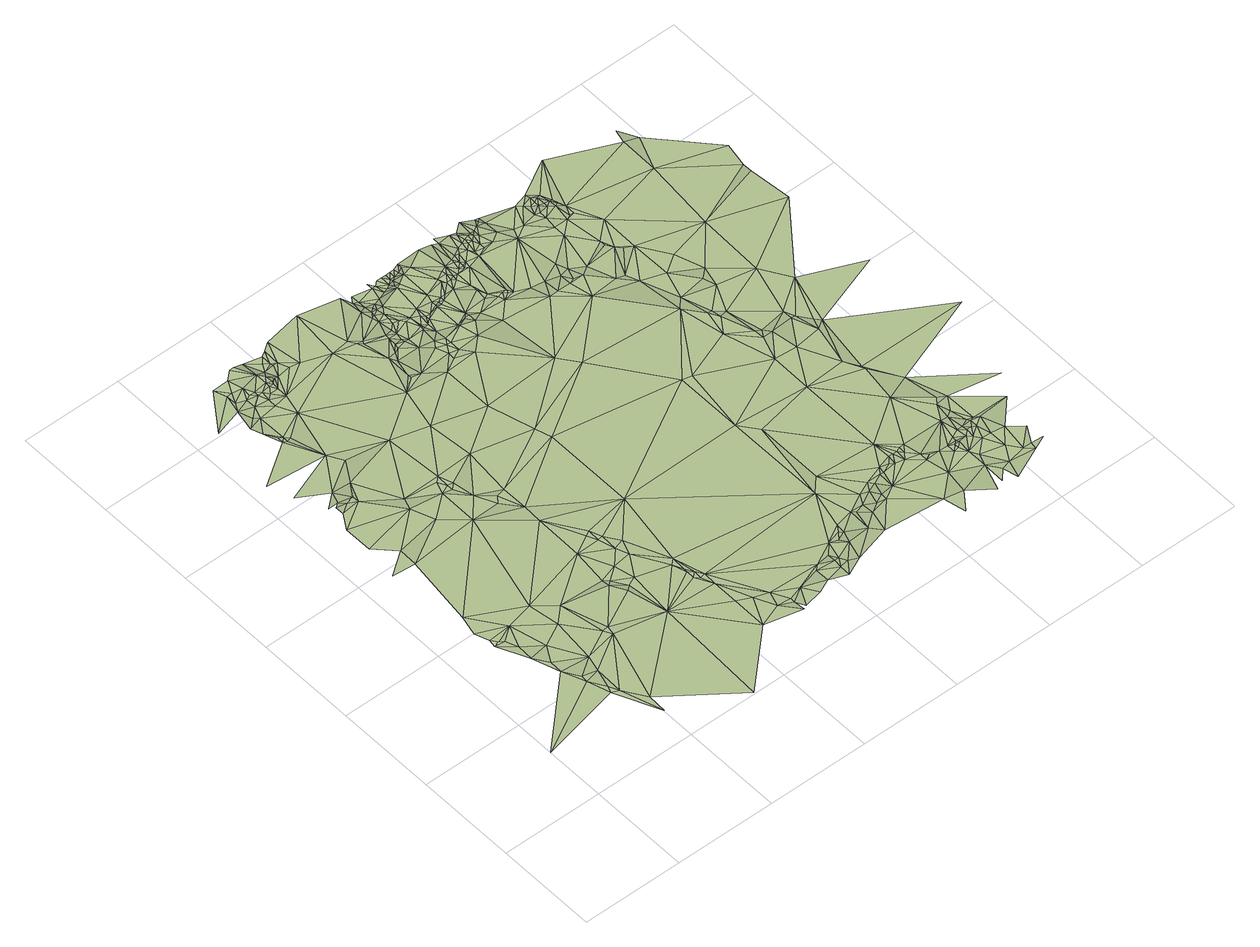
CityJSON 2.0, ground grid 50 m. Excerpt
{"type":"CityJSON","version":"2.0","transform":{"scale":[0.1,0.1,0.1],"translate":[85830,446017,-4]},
"CityObjects":{
"terrain1":{"type":"TINRelief","geometry":[{"type":"CompositeSurface","lod":"1","boundaries":[[[0,1,2]],[[0,2,3]],[[4,5,6]],[[4,7,5]],[[8,9,4]],[[4,9,7]],[[8,1,10]],[[11,1,0]],[[12,6,13]],[[0,3,14]],[[13,6,5]],[[14,3,15]],[[8,10,16]],[[8,16,9]],[[15,3,17]],[[13,5,7]],[[12,13,18]],[[11,0,19]],[[0,14,19]],[[9,13,7]],[[1,20,10]],[[11,20,1]],[[14,15,19]],[[15,17,21]],[[16,13,9]],[[16,10,20]],[[11,19,20]],[[18,13,22]],[[16,23,13]],[[15,21,24]],[[15,24,19]],[[16,20,23]],[[25,26,27]],[[19,24,20]],[[13,23,22]],[[20,28,23]],[[20,24,28]],[[26,18,29]],[[30,31,32]],[[22,23,33]],[[32,31,27]],[[30,34,35]],[[29,18,22]],[[28,33,23]],[[27,26,36]],[[37,38,35]],[[37,39,38]],[[40,41,39]],[[28,24,42]],[[43,24,21]],[[28,42,33]],[[34,37,35]],[[43,21,44]],[[30,32,34]],[[45,39,37]],[[45,40,39]],[[45,37,34]],[[46,40,47]],[[32,27,36]],[[48,40,45]],[[43,42,24]],[[48,45,34]],[[42,49,33]],[[26,29,36]],[[50,22,33]],[[51,47,52]],[[48,34,53]],[[32,53,34]],[[54,40,48]],[[33,49,55]],[[42,56,49]],[[54,47,40]],[[43,56,42]],[[57,52,58]],[[57,58,59]],[[59,58,52]],[[50,33,55]],[[60,29,22]],[[59,52,61]],[[62,63,64]],[[47,61,52]],[[57,65,66]],[[32,36,67]],[[68,59,61]],[[32,67,53]],[[57,59,65]],[[47,68,61]],[[62,64,69]],[[70,63,66]],[[65,70,66]],[[60,22,50]],[[43,44,71]],[[67,36,29]],[[72,55,49]],[[73,63,70]],[[48,53,74]],[[56,75,49]],[[73,70,65]],[[72,49,75]],[[43,75,56]],[[64,63,76]],[[77,59,68]],[[77,68,47]],[[76,63,78]],[[54,48,74]],[[77,65,59]],[[73,78,63]],[[67,79,53]],[[80,55,72]],[[64,76,81]],[[64,81,69]],[[43,82,75]],[[82,72,75]],[[83,73,65]],[[54,74,47]],[[53,79,84]],[[50,55,80]],[[67,29,85]],[[76,78,86]],[[76,86,81]],[[87,69,81]],[[80,72,82]],[[73,88,78]],[[77,83,65]],[[89,86,78]],[[89,78,88]],[[29,90,85]],[[91,73,83]],[[87,81,86]],[[91,88,73]],[[74,53,84]],[[67,92,79]],[[67,93,92]],[[67,85,93]],[[77,47,74]],[[89,94,86]],[[89,88,94]],[[95,90,29]],[[95,29,60]],[[43,96,82]],[[88,97,94]],[[79,92,84]],[[98,92,93]],[[91,97,88]],[[98,93,85]],[[43,71,99]],[[50,80,100]],[[98,84,92]],[[101,97,91]],[[91,83,102]],[[80,82,103]],[[77,102,83]],[[104,87,86]],[[104,86,94]],[[60,50,105]],[[106,94,97]],[[85,90,107]],[[101,91,102]],[[101,108,97]],[[50,109,105]],[[104,110,87]],[[43,99,111]],[[50,100,109]],[[43,112,113]],[[43,111,112]],[[43,113,96]],[[106,97,108]],[[95,107,90]],[[80,103,100]],[[104,94,106]],[[101,102,114]],[[101,114,108]],[[115,85,107]],[[96,103,82]],[[104,116,110]],[[60,105,117]],[[106,108,118]],[[108,114,118]],[[115,107,95]],[[119,98,85]],[[119,84,98]],[[106,118,120]],[[117,105,109]],[[104,106,121]],[[106,120,121]],[[109,100,122]],[[104,123,116]],[[114,102,124]],[[114,125,118]],[[117,109,122]],[[103,126,100]],[[125,120,118]],[[99,71,127]],[[125,121,120]],[[122,100,126]],[[119,85,115]],[[104,121,128]],[[114,124,125]],[[104,128,123]],[[129,74,84]],[[124,121,125]],[[96,130,103]],[[103,130,126]],[[124,128,121]],[[127,71,131]],[[112,111,132]],[[96,113,133]],[[113,112,134]],[[99,127,111]],[[112,132,134]],[[133,113,134]],[[102,135,124]],[[96,133,130]],[[123,128,136]],[[132,111,137]],[[134,132,137]],[[71,138,131]],[[133,134,130]],[[77,74,139]],[[77,140,102]],[[95,60,141]],[[142,128,124]],[[134,137,130]],[[119,129,84]],[[60,117,141]],[[123,136,143]],[[144,136,128]],[[144,128,142]],[[145,137,111]],[[145,111,127]],[[146,142,124]],[[102,147,135]],[[117,122,141]],[[145,127,131]],[[146,124,135]],[[144,143,136]],[[146,144,142]],[[122,126,141]],[[148,144,146]],[[148,143,144]],[[149,131,138]],[[145,131,150]],[[126,130,141]],[[149,150,131]],[[115,95,151]],[[146,135,147]],[[129,139,74]],[[140,147,102]],[[148,146,152]],[[146,147,152]],[[77,139,140]],[[145,150,153]],[[153,150,149]],[[153,149,154]],[[119,115,155]],[[145,156,137]],[[95,141,151]],[[153,154,157]],[[119,158,129]],[[145,153,156]],[[159,152,147]],[[115,151,155]],[[153,157,160]],[[140,159,147]],[[130,137,161]],[[129,162,139]],[[119,155,158]],[[153,160,163]],[[164,140,139]],[[153,163,156]],[[137,156,165]],[[166,139,167]],[[168,167,139]],[[158,162,129]],[[164,139,166]],[[130,161,141]],[[169,159,140]],[[170,169,140]],[[170,140,164]],[[163,160,171]],[[168,166,167]],[[162,168,139]],[[160,172,171]],[[163,173,156]],[[168,174,166]],[[164,166,174]],[[170,175,169]],[[170,164,176]],[[163,171,173]],[[170,176,175]],[[177,164,174]],[[156,173,178]],[[179,176,164]],[[137,165,161]],[[180,171,172]],[[181,173,171]],[[182,177,174]],[[183,175,176]],[[184,174,168]],[[179,164,177]],[[156,178,165]],[[178,173,181]],[[169,185,159]],[[175,186,169]],[[181,171,180]],[[182,187,177]],[[180,172,188]],[[179,183,176]],[[182,174,184]],[[179,177,187]],[[178,181,165]],[[162,189,168]],[[190,187,182]],[[191,175,183]],[[192,184,168]],[[179,187,193]],[[158,194,162]],[[181,180,195]],[[192,168,189]],[[190,182,184]],[[169,186,185]],[[190,193,187]],[[179,196,183]],[[175,197,186]],[[191,197,175]],[[181,195,165]],[[179,193,196]],[[195,180,188]],[[158,155,198]],[[196,199,183]],[[162,200,189]],[[190,184,201]],[[190,201,193]],[[199,191,183]],[[201,196,193]],[[155,151,202]],[[151,141,203]],[[165,195,204]],[[196,205,199]],[[162,194,200]],[[165,204,206]],[[192,207,184]],[[199,205,191]],[[201,184,208]],[[191,209,197]],[[210,196,201]],[[186,197,211]],[[196,212,205]],[[192,189,213]],[[191,205,214]],[[215,189,200]],[[197,209,211]],[[165,206,216]],[[186,217,185]],[[191,218,209]],[[204,195,219]],[[184,207,208]],[[191,214,218]],[[186,211,220]],[[210,212,196]],[[186,220,217]],[[192,213,207]],[[204,219,206]],[[205,212,214]],[[215,213,189]],[[195,188,221]],[[222,211,209]],[[214,212,218]],[[222,209,218]],[[210,201,223]],[[194,215,200]],[[201,208,223]],[[217,220,224]],[[211,225,220]],[[222,225,211]],[[226,207,213]],[[216,206,219]],[[158,198,194]],[[217,224,227]],[[228,213,215]],[[212,229,218]],[[222,218,230]],[[210,229,212]],[[226,213,228]],[[220,231,224]],[[220,225,231]],[[218,229,230]],[[232,208,207]],[[161,165,216]],[[161,233,141]],[[195,221,219]],[[222,231,225]],[[226,232,207]],[[222,230,231]],[[210,223,229]],[[208,234,223]],[[232,234,208]],[[229,223,235]],[[188,236,221]],[[223,234,235]],[[224,231,237]],[[224,238,227]],[[230,237,231]],[[228,215,239]],[[234,240,235]],[[216,219,241]],[[232,240,234]],[[230,229,242]],[[229,235,243]],[[194,239,215]],[[226,228,244]],[[235,240,243]],[[224,237,238]],[[232,245,240]],[[246,232,226]],[[242,229,243]],[[219,221,241]],[[155,202,198]],[[240,247,243]],[[240,245,247]],[[230,248,237]],[[161,216,241]],[[242,243,247]],[[228,239,244]],[[246,245,232]],[[230,242,248]],[[246,226,244]],[[237,249,238]],[[245,250,247]],[[203,141,233]],[[242,247,250]],[[241,221,251]],[[198,239,194]],[[237,248,249]],[[252,238,249]],[[252,253,238]],[[221,236,254]],[[245,255,250]],[[256,252,249]],[[221,254,251]],[[242,250,257]],[[246,255,245]],[[202,151,203]],[[248,256,249]],[[242,258,248]],[[246,244,259]],[[244,239,260]],[[261,252,256]],[[241,251,262]],[[248,263,256]],[[242,257,258]],[[261,264,252]],[[250,255,265]],[[261,256,263]],[[161,241,266]],[[250,265,257]],[[251,254,262]],[[248,267,263]],[[244,260,259]],[[246,268,255]],[[269,264,261]],[[246,259,268]],[[261,263,270]],[[258,267,248]],[[263,267,270]],[[241,262,266]],[[255,271,265]],[[269,261,272]],[[265,273,257]],[[236,274,254]],[[261,270,272]],[[161,266,275]],[[265,271,273]],[[198,276,239]],[[239,276,260]],[[259,260,277]],[[255,268,271]],[[262,254,278]],[[269,272,279]],[[259,277,268]],[[257,280,258]],[[257,273,280]],[[258,281,267]],[[267,281,270]],[[270,282,272]],[[271,283,273]],[[271,268,283]],[[260,284,277]],[[272,285,279]],[[273,283,280]],[[270,281,282]],[[272,282,285]],[[277,284,268]],[[161,275,286]],[[254,274,278]],[[262,278,287]],[[262,287,266]],[[260,276,284]],[[283,288,280]],[[282,281,289]],[[258,280,290]],[[282,291,285]],[[258,292,281]],[[282,289,291]],[[283,268,293]],[[161,286,233]],[[275,266,294]],[[281,295,289]],[[283,293,288]],[[280,288,290]],[[258,290,292]],[[278,274,296]],[[289,297,291]],[[278,296,287]],[[298,268,284]],[[236,299,274]],[[289,295,297]],[[281,300,295]],[[266,287,294]],[[292,300,281]],[[295,300,297]],[[288,301,290]],[[268,302,293]],[[288,293,301]],[[287,296,303]],[[284,276,304]],[[298,302,268]],[[290,301,292]],[[296,274,305]],[[287,303,294]],[[292,306,300]],[[275,294,307]],[[198,308,276]],[[293,309,301]],[[298,284,310]],[[301,311,292]],[[296,305,303]],[[312,297,300]],[[292,311,306]],[[284,304,310]],[[293,313,309]],[[301,309,311]],[[293,302,314]],[[300,306,315]],[[293,314,313]],[[294,303,316]],[[198,202,317]],[[274,299,305]],[[298,318,302]],[[309,319,311]],[[309,313,319]],[[320,286,275]],[[303,305,316]],[[298,310,318]],[[312,300,315]],[[306,311,315]],[[302,318,314]],[[319,315,311]],[[203,233,321]],[[313,314,322]],[[313,322,319]],[[294,316,307]],[[318,310,323]],[[319,322,315]],[[276,308,304]],[[323,310,304]],[[316,305,324]],[[320,275,307]],[[318,323,325]],[[314,318,326]],[[322,327,315]],[[328,323,304]],[[316,324,307]],[[314,326,322]],[[315,327,329]],[[330,328,304]],[[325,323,328]],[[315,329,331]],[[312,315,332]],[[318,325,326]],[[322,333,327]],[[334,324,305]],[[233,286,335]],[[315,331,332]],[[330,325,328]],[[307,324,336]],[[322,326,333]],[[198,317,308]],[[337,329,327]],[[338,327,333]],[[337,331,329]],[[339,330,304]],[[337,327,338]],[[299,340,341]],[[342,305,299]],[[343,331,337]],[[334,336,324]],[[344,338,333]],[[344,337,338]],[[345,334,305]],[[326,344,333]],[[308,339,304]],[[346,307,336]],[[202,203,347]],[[348,331,343]],[[348,332,331]],[[343,337,349]],[[330,350,325]],[[344,349,337]],[[326,325,350]],[[320,307,346]],[[334,346,336]],[[233,351,321]],[[343,349,352]],[[348,343,352]],[[345,305,353]],[[326,350,344]],[[344,354,349]],[[342,299,341]],[[355,346,334]],[[353,305,342]],[[320,335,286]],[[349,354,352]],[[345,355,334]],[[320,346,355]],[[344,350,354]],[[356,348,357]],[[348,352,357]],[[358,339,308]],[[203,321,347]],[[352,354,359]],[[320,355,360]],[[345,360,355]],[[317,202,347]],[[352,359,357]],[[358,308,361]],[[354,350,362]],[[363,360,345]],[[354,364,359]],[[320,360,365]],[[354,362,364]],[[317,361,308]],[[366,330,339]],[[357,359,367]],[[233,335,351]],[[359,364,368]],[[363,365,360]],[[359,368,367]],[[350,369,362]],[[363,345,370]],[[320,365,371]],[[362,372,364]],[[366,350,330]],[[345,353,370]],[[373,357,367]],[[364,372,368]],[[363,371,365]],[[367,368,374]],[[362,375,372]],[[362,369,375]],[[368,372,374]],[[376,358,361]],[[363,370,371]],[[373,367,374]],[[317,377,361]],[[342,341,378]],[[350,379,369]],[[370,353,380]],[[366,339,358]],[[376,361,377]],[[372,381,374]],[[378,341,382]],[[353,342,383]],[[373,374,384]],[[372,375,381]],[[374,381,384]],[[369,379,375]],[[353,383,380]],[[373,384,385]],[[370,380,383]],[[375,386,381]],[[375,379,386]],[[376,387,358]],[[388,384,381]],[[351,389,321]],[[390,376,377]],[[388,381,386]],[[366,379,350]],[[383,342,391]],[[317,392,377]],[[347,321,389]],[[388,385,384]],[[320,371,393]],[[390,377,392]],[[388,386,394]],[[388,394,385]],[[390,395,376]],[[366,358,387]],[[391,342,396]],[[386,379,397]],[[342,378,396]],[[320,393,335]],[[371,370,398]],[[376,395,387]],[[386,397,394]],[[390,392,395]],[[385,394,399]],[[383,391,400]],[[317,401,392]],[[370,383,398]],[[378,402,403]],[[366,397,379]],[[394,404,399]],[[394,397,405]],[[394,405,404]],[[400,391,406]],[[391,407,406]],[[391,396,407]],[[408,395,392]],[[396,378,409]],[[404,410,399]],[[317,347,411]],[[317,411,401]],[[404,405,410]],[[383,400,398]],[[400,406,412]],[[406,407,413]],[[378,403,414]],[[413,407,396]],[[366,415,397]],[[415,405,397]],[[401,408,392]],[[409,378,414]],[[400,412,416]],[[417,414,403]],[[406,413,412]],[[371,398,393]],[[351,335,418]],[[419,387,395]],[[366,387,419]],[[351,420,389]],[[413,396,421]],[[400,416,398]],[[422,347,389]],[[423,396,409]],[[412,413,421]],[[419,395,408]],[[366,424,415]],[[412,421,416]],[[425,421,396]],[[422,389,426]],[[405,427,410]],[[428,409,414]],[[429,401,411]],[[416,421,430]],[[431,389,420]],[[431,426,389]],[[425,396,423]],[[335,393,432]],[[422,433,347]],[[415,427,405]],[[433,411,347]],[[416,430,398]],[[418,335,434]],[[351,435,420]],[[417,436,414]],[[366,437,424]],[[423,409,428]],[[351,418,435]],[[401,438,408]],[[439,430,421]],[[425,439,421]],[[440,422,426]],[[335,432,434]],[[440,433,422]],[[366,419,437]],[[415,424,427]],[[441,430,439]],[[442,398,430]],[[429,438,401]],[[443,431,420]],[[425,444,439]],[[445,426,431]],[[445,440,426]],[[428,414,446]],[[441,442,430]],[[447,393,398]],[[441,439,444]],[[425,423,448]],[[443,420,435]],[[419,408,449]],[[445,431,443]],[[425,448,444]],[[450,411,433]],[[423,428,451]],[[447,398,442]],[[436,446,414]],[[449,408,452]],[[441,444,453]],[[441,454,442]],[[438,452,408]],[[423,451,448]],[[429,411,455]],[[456,424,437]],[[456,457,424]],[[441,453,454]],[[458,424,457]],[[427,424,458]],[[444,448,453]],[[459,433,440]],[[447,460,393]],[[461,442,454]],[[447,442,461]],[[459,440,445]],[[429,462,438]],[[463,432,393]],[[428,446,464]],[[428,464,451]],[[448,451,465]],[[454,453,466]],[[460,463,393]],[[435,418,467]],[[434,432,468]],[[469,437,419]],[[453,448,465]],[[461,454,466]],[[450,455,411]],[[456,470,457]],[[471,450,433]],[[445,443,472]],[[473,418,434]],[[443,435,472]],[[429,455,462]],[[436,474,446]],[[475,458,457]],[[469,419,449]],[[453,465,466]],[[469,456,437]],[[476,457,470]],[[447,461,477]],[[438,449,452]],[[451,464,465]],[[476,475,457]],[[463,468,432]],[[459,471,433]],[[427,458,478]],[[456,479,470]],[[461,466,477]],[[447,477,460]],[[475,480,458]],[[481,446,474]],[[476,470,479]],[[473,467,418]],[[476,482,475]],[[464,446,481]],[[436,483,474]],[[455,438,462]],[[475,482,480]],[[469,484,456]],[[485,434,468]],[[458,480,478]],[[460,477,463]],[[456,484,479]],[[435,467,472]],[[476,479,486]],[[476,487,482]],[[488,449,438]],[[476,486,487]],[[482,487,480]],[[488,469,449]],[[489,484,469]],[[490,450,471]],[[491,455,450]],[[492,486,479]],[[473,434,485]],[[493,489,469]],[[480,494,478]],[[488,438,455]],[[492,479,484]],[[492,487,486]],[[480,487,494]],[[466,465,495]],[[491,450,490]],[[496,484,489]],[[492,494,487]],[[490,471,459]],[[465,464,495]],[[477,466,495]],[[492,484,497]],[[498,467,473]],[[499,459,445]],[[488,493,469]],[[498,472,467]],[[496,489,493]],[[496,497,484]],[[492,497,500]],[[492,500,494]],[[499,445,472]],[[496,500,497]],[[498,473,501]],[[488,496,493]],[[473,485,501]],[[477,502,463]],[[499,490,459]],[[503,478,494]],[[503,494,500]],[[504,472,498]],[[496,503,500]],[[504,498,501]],[[505,455,491]],[[505,488,455]],[[504,501,485]],[[505,491,490]],[[463,506,468]],[[504,499,472]],[[485,468,506]],[[505,490,499]],[[507,496,488]],[[496,508,503]],[[504,485,509]],[[505,507,488]],[[507,508,496]],[[510,499,504]],[[510,505,499]],[[505,511,507]],[[512,508,507]],[[510,513,505]],[[512,514,508]],[[505,513,511]],[[515,512,507]],[[515,507,511]]]}]}
},
"vertices":[
[367,500,11],[322,610,12],[0,300,11],[404,390,9],[208,890,11],[232,890,21],[209,920,22],[254,880,19],[276,740,15],[277,820,18],[321,670,18],[367,530,15],[186,990,22],[323,930,21],[412,420,15],[434,370,16],[366,750,21],[502,170,12],[209,1090,21],[435,510,19],[457,590,20],[501,260,19],[457,960,21],[480,810,21],[615,620,20],[142,1450,21],[255,1440,21],[255,1530,25],[592,660,21],[592,1470,20],[164,1760,25],[163,1620,28],[434,1680,24],[554,880,19],[302,1850,23],[212,1840,25],[479,1570,21],[258,1870,27],[210,1880,27],[234,1900,21],[257,1960,17],[188,1900,20],[620,660,25],[862,570,21],[838,0,21],[300,1880,28],[122,2040,17],[368,2130,21],[347,1950,21],[772,830,25],[793,1050,19],[78,2160,17],[284,2300,18],[457,1740,20],[413,2060,18],[772,870,20],[815,760,24],[255,2390,17],[282,2330,22],[303,2320,19],[795,1290,21],[301,2290,22],[120,2510,17],[258,2550,16],[280,2640,16],[300,2460,21],[234,2440,20],[592,1660,23],[324,2300,19],[256,2700,17],[279,2480,17],[1110,260,19],[794,850,20],[324,2520,21],[616,2020,26],[840,780,19],[279,2590,18],[435,2380,24],[323,2570,20],[614,1720,21],[862,900,19],[302,2640,21],[885,800,19],[390,2470,23],[637,1740,27],[682,1570,21],[346,2620,34],[324,2690,37],[369,2550,34],[346,2580,27],[727,1470,22],[391,2510,24],[637,1680,21],[637,1650,21],[368,2570,37],[794,1380,27],[1042,750,22],[391,2550,37],[660,1670,27],[1110,430,22],[929,970,20],[415,2530,26],[460,2480,25],[952,910,20],[436,2640,37],[885,1100,20],[436,2580,38],[749,1500,27],[436,2560,34],[907,1050,20],[370,2730,37],[1110,560,21],[1065,640,21],[1065,680,21],[460,2530,25],[793,1510,25],[392,2730,37],[907,1110,26],[458,2560,33],[817,1750,25],[460,2570,37],[458,2610,37],[927,1050,27],[438,2730,23],[503,2580,26],[482,2580,31],[974,980,27],[1177,400,21],[481,2640,19],[795,1970,26],[1065,770,28],[1222,300,21],[1086,620,21],[1064,700,25],[1087,660,27],[570,2590,27],[503,2680,20],[1109,620,27],[1290,210,26],[841,2170,29],[752,2530,29],[1132,1150,25],[528,2640,26],[527,2710,20],[527,2660,20],[1243,370,27],[548,2640,27],[617,2580,28],[549,2720,29],[1289,270,21],[1288,290,26],[1131,1600,26],[593,2750,29],[1357,310,25],[1311,220,26],[1109,1680,25],[1492,360,26],[1402,240,25],[1044,1900,25],[776,2780,31],[1469,270,25],[1740,660,27],[1043,2150,25],[1469,340,22],[909,2360,27],[1604,420,26],[910,2240,25],[908,2220,30],[954,2210,29],[841,2540,31],[864,2510,26],[1558,290,23],[1560,240,18],[1559,330,26],[932,2330,22],[888,2500,29],[886,2490,24],[953,2370,21],[1560,370,22],[978,2440,32],[1603,300,22],[1582,330,26],[975,2380,24],[979,2460,35],[1043,2330,23],[976,2740,28],[985,2620,35],[977,2400,32],[1649,280,19],[1111,2220,29],[1021,2390,26],[1011,2540,27],[1089,2280,30],[1020,2410,23],[1201,2160,25],[1672,370,25],[1021,2440,29],[1000,2570,30],[1423,1920,29],[1020,2470,27],[1112,2190,25],[1043,2390,23],[1495,1830,25],[1736,1490,26],[1650,410,20],[1043,2490,35],[1672,440,25],[1111,2310,30],[1119,2390,24],[1020,2580,27],[1088,2460,39],[1023,2600,25],[1066,2480,45],[1135,2260,30],[1044,2520,39],[1157,2210,28],[1694,470,25],[998,2690,23],[1045,2550,42],[1694,430,19],[1021,2640,24],[1784,380,22],[1043,2590,33],[1124,2410,25],[1022,2680,21],[1043,2620,21],[1156,2290,30],[1020,2720,22],[1157,2260,30],[1111,2460,45],[1067,2580,45],[1066,2630,20],[1156,2350,21],[1740,1160,25],[1134,2400,20],[1133,2420,21],[1828,330,18],[1098,2640,21],[1113,2700,21],[1268,2220,27],[1157,2400,21],[1785,490,24],[1163,2480,44],[1157,2450,31],[1248,2310,27],[1179,2420,22],[1248,2320,22],[1178,2440,22],[1180,2620,44],[1135,2650,23],[1201,2440,21],[1806,480,19],[1133,2700,21],[1111,2730,24],[1852,430,25],[1247,2450,23],[1156,2660,22],[1245,2480,30],[1245,2510,46],[1291,2330,21],[1313,2290,27],[1179,2670,22],[1850,490,20],[1179,2640,40],[1155,2720,21],[1247,2460,22],[1875,540,24],[1202,2630,44],[1313,2350,21],[1179,2720,21],[1201,2670,29],[1270,2450,22],[1200,2690,22],[1269,2470,21],[1942,450,24],[1806,730,24],[1403,2220,20],[1314,2330,25],[1897,460,23],[1202,2720,20],[1291,2480,23],[1247,2660,44],[1223,2690,21],[1290,2460,22],[1358,2310,21],[1225,2720,21],[1806,1070,27],[1919,530,19],[1313,2480,23],[1246,2690,28],[1338,2530,40],[1245,2720,24],[1336,2550,42],[1359,2480,23],[1941,570,24],[1269,2700,38],[1942,480,26],[1268,2720,39],[1426,2360,20],[2121,300,20],[1292,2670,45],[1359,2520,28],[1426,2410,28],[1964,550,19],[1483,2300,20],[2008,490,22],[1375,2570,45],[2032,600,24],[1629,2190,27],[1381,2520,30],[1473,2330,24],[1382,2550,43],[1382,2720,45],[1403,2510,23],[1427,2450,23],[1403,2580,47],[2010,570,24],[1764,2080,26],[1449,2370,22],[1404,2530,29],[2098,710,24],[1785,1480,26],[1426,2530,22],[1494,2330,31],[2032,570,20],[1519,2330,30],[1493,2530,21],[1449,2550,25],[1516,2320,22],[1449,2580,39],[1538,2310,21],[1448,2590,45],[1440,2710,41],[1470,2540,21],[2100,580,18],[2099,1130,23],[2076,590,23],[1471,2570,34],[1473,2550,23],[1606,2280,21],[2145,190,23],[2212,280,23],[2233,400,18],[1472,2600,45],[1495,2560,21],[2145,570,18],[2100,620,25],[1988,1790,26],[1471,2700,37],[1494,2600,41],[1560,2550,21],[2100,1330,25],[1509,2620,46],[2211,510,18],[1538,2600,34],[2122,620,25],[1472,2730,39],[1529,2700,44],[1673,2270,21],[1539,2630,46],[2144,620,25],[1674,2190,27],[1561,2580,22],[2167,600,18],[1562,2620,38],[2166,630,25],[1741,2520,22],[1552,2680,48],[1560,2640,46],[1605,2570,22],[2212,550,18],[2190,630,25],[1583,2620,39],[1561,2690,43],[1584,2650,46],[1607,2600,21],[1741,2250,22],[1741,2190,26],[2369,330,23],[1651,2570,25],[2234,520,26],[1606,2640,40],[2325,200,18],[2279,510,23],[1606,2660,35],[1607,2730,41],[1628,2630,31],[1765,2310,25],[1629,2660,33],[2031,1570,26],[1764,2200,27],[2325,470,21],[1810,2190,27],[2318,860,26],[1650,2670,35],[1787,2260,22],[2369,430,21],[1698,2600,28],[2391,630,24],[1674,2710,25],[2324,510,21],[1900,2090,25],[2369,220,19],[2413,270,21],[1675,2690,29],[1697,2670,24],[2346,490,29],[2347,470,29],[1854,2220,22],[2392,390,20],[1695,2710,20],[1967,2020,20],[2368,510,22],[2370,490,30],[2457,280,22],[1763,2570,21],[2370,530,21],[2436,200,13],[2209,1320,27],[1899,2410,20],[2143,1450,25],[2415,500,23],[2058,1700,25],[2459,450,20],[1810,2560,20],[2436,480,22],[2085,1650,26],[1851,2660,20],[2504,360,22],[1943,2080,20],[2409,550,22],[2138,1500,25],[2347,1050,25],[2033,1840,21],[2299,1140,25],[2189,1450,27],[2591,270,12],[1898,2470,19],[2013,2230,18],[2436,520,30],[2079,1700,22],[2436,550,25],[2429,630,21],[2167,1490,20],[2459,520,30],[2123,1660,21],[2550,300,21],[2437,710,23],[2482,510,28],[1988,2290,19],[2078,1980,21],[2505,450,20],[1988,2260,23],[2482,550,28],[2476,570,21],[2078,2180,19],[1904,2530,22],[1877,2570,27],[1877,2640,21],[2190,1800,19],[2460,740,24],[2458,650,19],[2034,2200,22],[2437,910,20],[2571,440,20],[2527,540,27],[2504,560,21],[2301,1460,21],[2345,1070,21],[1967,2470,18],[1898,2560,30],[2169,1860,22],[2302,1510,18],[2345,1340,22],[2594,300,18],[1898,2620,22],[1922,2600,26],[2504,720,19],[1921,2680,20],[1944,2570,28],[1922,2650,29],[2638,380,23],[1921,2620,29],[2657,300,12],[1973,2550,28],[2392,1370,18],[1945,2590,29],[1943,2630,30],[2078,2370,19],[1989,2480,18],[2215,1900,18],[2168,2040,17],[1974,2590,24],[2010,2480,18],[1966,2640,22],[2685,560,19],[2011,2530,18],[1989,2560,26],[2324,1460,18],[2371,1760,22],[1988,2590,21],[2369,1400,17],[2752,670,21],[2100,2780,20],[2459,1620,20],[2382,2090,19],[2885,1070,21],[2416,2450,20],[2417,2640,20],[2752,1490,22],[2730,1970,21],[2709,2230,15],[2484,2620,16],[2708,2180,20],[2438,2710,15],[2731,2350,15]
]}
